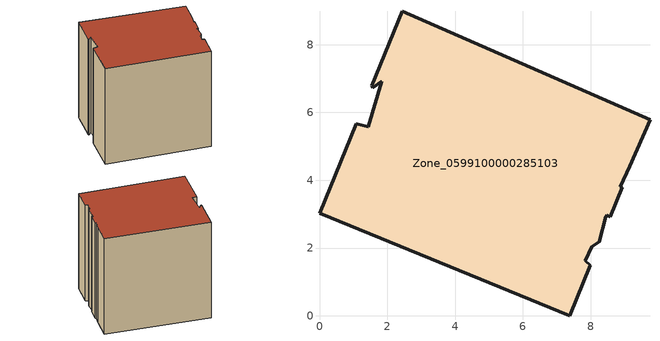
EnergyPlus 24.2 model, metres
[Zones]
Zone_0599100000285103
 floor ground (C_G): 1.44,5.58 1.84,6.92 1.58,6.73 1.54,6.79 2.44,8.99 9.75,5.79 9.15,4.41 8.87,3.8 8.93,3.79 8.58,2.93 8.47,2.97 8.45,2.92 8.25,2.18 8.03,2.04 7.84,1.63 7.99,1.49 7.38,0 0,3.02 1.08,5.67 z0.15
 wall outside (C_F): 9.15,4.41 9.75,5.79 2.44,8.99 1.54,6.79 1.58,6.73 1.84,6.92 1.44,5.58 1.08,5.67 0,3.02 7.38,0 7.99,1.49 7.84,1.63 8.03,2.04 8.25,2.18 8.45,2.92 8.47,2.97 8.58,2.93 8.93,3.79 8.87,3.8 9.15,4.41 z0.15:8.29
 roof outside (C_R): 1.84,6.92 1.44,5.58 1.08,5.67 0,3.02 7.38,0 7.99,1.49 7.84,1.63 8.03,2.04 8.25,2.18 8.45,2.92 8.47,2.97 8.58,2.93 8.93,3.79 8.87,3.8 9.15,4.41 9.75,5.79 2.44,8.99 1.54,6.79 1.58,6.73 z8.29
[BUILDING]
Pand.0599100000285103: North Axis=0; Terrain=City; Loads Convergence Tolerance Value=0.04; Temperature Convergence Tolerance Value=0.4; Solar Distribution=FullExterior; Maximum Number of Warmup Days=25; Minimum Number of Warmup Days=1
[Site:Location]
Rotterdam.The.Hague.AP_ZH_NLD Design_Conditions: Latitude=51.96; Longitude=4.45; Time Zone=1; Elevation=-4.5
[SITE:GROUNDTEMPERATURE:BUILDINGSURFACE]
18, 18, 18, 18, 18, 18, 18, 18, 18, 18, 18, 18
[MATERIAL] Thermal Absorptance=0.9; Solar Absorptance=0.7; Visible Absorptance=0.7
Name | Roughness | Thickness | Conductivity | Density | Specific Heat
G.TC.1946 | MediumSmooth | 0.15 | 1 | 540 | 1210
F.TC.1946 | Rough | 0.3 | 0.857143 | 1920 | 840
R.TC.1946 | MediumRough | 0.2 | 0.909091 | 1500 | 1000
[CONSTRUCTION]
C_G: G.TC.1946
C_F: F.TC.1946
C_R: R.TC.1946
[ZONE]
Zone_0599100000285103: Type=1; Multiplier=1; Ceiling Height=Autocalculate; Volume=Autocalculate; Floor Area=autocalculate; Part of Total Floor Area=Yes
[ZONEINFILTRATION:DESIGNFLOWRATE]
Infil_Zone_0599100000285103: Zone or ZoneList or Space or SpaceList=Zone_0599100000285103; Schedule=AlwaysOn; Design Flow Rate Calculation Method=Flow/Area; Flow Rate per Floor Area=0.003; Constant Term Coefficient=1; Temperature Term Coefficient=0; Velocity Term Coefficient=0; Velocity Squared Term Coefficient=0
[HVACTEMPLATE:ZONE:IDEALLOADSAIRSYSTEM]
Zone_0599100000285103: Maximum Heating Supply Air Temperature=50; Minimum Cooling Supply Air Temperature=13; Maximum Heating Supply Air Humidity Ratio=0.0156; Minimum Cooling Supply Air Humidity Ratio=0.0077; Heating Limit=NoLimit; Cooling Limit=NoLimit; Dehumidification Control Type=ConstantSensibleHeatRatio; Cooling Sensible Heat Ratio=0.7; Dehumidification Setpoint=60; Humidification Control Type=None; Humidification Setpoint=30; Outdoor Air Method=None; Outdoor Air Flow Rate per Person=0.00944; Outdoor Air Flow Rate per Zone Floor Area=0; Outdoor Air Flow Rate per Zone=0; Demand Controlled Ventilation Type=None; Outdoor Air Economizer Type=NoEconomizer; Heat Recovery Type=None; Sensible Heat Recovery Effectiveness=0.7; Latent Heat Recovery Effectiveness=0.65
[ZONECONTROL:THERMOSTAT]
ThermostatControl_Zone_0599100000285103: Zone or ZoneList=Zone_0599100000285103; Control Type Schedule=DualSetpointControlType; Control 1=Thermostat_Zone_0599100000285103; Temperature Difference Between Cutout And Setpoint=0
[THERMOSTATSETPOINT:DUALSETPOINT]
Thermostat_Zone_0599100000285103: Heating Setpoint Temperature Schedule=HeatingSetpoint_Zone_0599100000285103; Cooling Setpoint Temperature Schedule=CoolingSetpoint_Zone_0599100000285103
[SCHEDULE:COMPACT]
HeatingSetpoint_Zone_0599100000285103: Through: 12/31, For: AllDays, Until: 24:00, 21
CoolingSetpoint_Zone_0599100000285103: Through: 12/31, For: AllDays, Until: 24:00, 24
DualSetpointControlType: Through: 12/31, For: AllDays, Until: 24:00, 4
AlwaysOn: Through: 12/31, For: AllDays, Until: 24:00, 1
